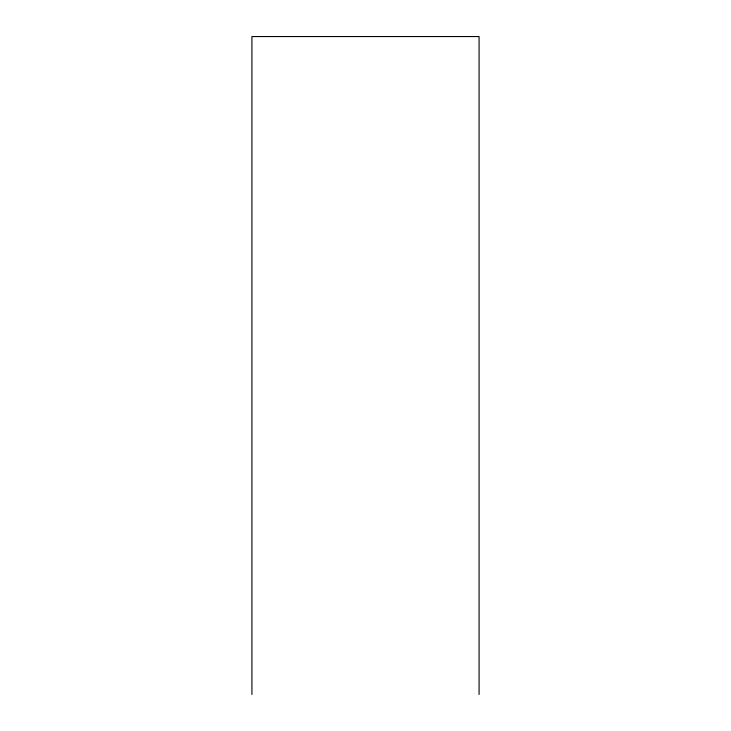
<?xml version="1.0" encoding="UTF-8"?>
<svg xmlns="http://www.w3.org/2000/svg" width="731" height="731" viewBox="0 0 731 731"><rect width="100%" height="100%" fill="white"/><g stroke="black" fill="none" stroke-linecap="round" stroke-linejoin="round"><path stroke-width="1.1" d="M479.079 694.45L479.079 36.55L251.921 36.55L251.921 694.45"/></g></svg>
